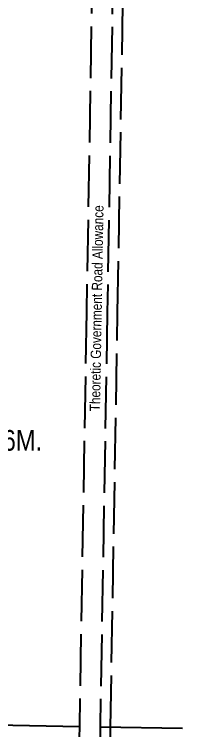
# Model space of a CAD drawing. Extents: x 406232 to 435383, y 6039561 to 6052989.
# Drawn here: x 422207 to 422369, y 6045646 to 6046341 of the extents above; entities that cross this region are included whole.
import ezdxf
from ezdxf.enums import TextEntityAlignment as Align

# ---------------------------------------------------------------- set-up
doc = ezdxf.new("R2010")
doc.units = 0
doc.header["$LTSCALE"] = 5
doc.linetypes.add('foc-QUARTERLINE', pattern=[33, 25, -3, 2, -3])
doc.linetypes.add('foc-UNSURVEYED', pattern=[12.5, 10, -2.5])
for name, color, linetype in [('C-SYMBOL', 7, 'Continuous'), ('L-ROAD-T', 7, 'Continuous'), ('L-SECQ', 8, 'foc-QUARTERLINE'), ('L-USEC', 7, 'foc-UNSURVEYED')]:
    doc.layers.add(name, color=color, linetype=linetype)
doc.styles.add('175L', font='ARIALN.TTF', dxfattribs={"height": 20})
doc.styles.add('80L', font='ARIALN.TTF', dxfattribs={"height": 10})

msp = doc.modelspace()

# ---------------------------------------------------------------- linework, layer by layer
at = {"layer": 'L-SECQ', "flags": 128}
for points in [[(420661.541, 6045678.931), (422269.508, 6045650.377)], [(422289.613, 6045650.02), (422369.455, 6045648.603)]]:
    msp.add_lwpolyline(points, dxfattribs=at)
at = {"layer": 'L-USEC'}
for p, q in [((422283.21, 6046454.316), (422276.36, 6046052.348)), ((422303.315, 6046453.958), (422296.465, 6046052.005)), ((422306.516, 6046051.812), (422313.367, 6046453.779)), ((422276.36, 6046052.348), (422269.508, 6045650.377)), ((422296.465, 6046052.005), (422289.613, 6045650.035)), ((422299.664, 6045649.842), (422306.516, 6046051.812)), ((422269.508, 6045650.377), (422262.658, 6045248.409)), ((422289.613, 6045650.035), (422282.763, 6045248.066)), ((422292.814, 6045247.877), (422299.664, 6045649.842))]:
    msp.add_line(p, q, dxfattribs=at)

# ---------------------------------------------------------------- texts
at = {"layer": 'C-SYMBOL', "color": 3, "style": '175L'}
msp.add_text('Theor. N.E.1/4 Sec. 22-64-2-W.6M.', height=20, dxfattribs=at).set_placement((422053.28, 6045911.892), align=Align.BOTTOM_CENTER)
at = {"layer": 'L-ROAD-T', "style": '80L'}
msp.add_text('Theoretic Government Road Allowance', height=9.99539, rotation=89.022928, dxfattribs=at).set_placement((422286.207, 6046056.041), align=Align.MIDDLE_CENTER)

doc.saveas('drawing.dxf')
